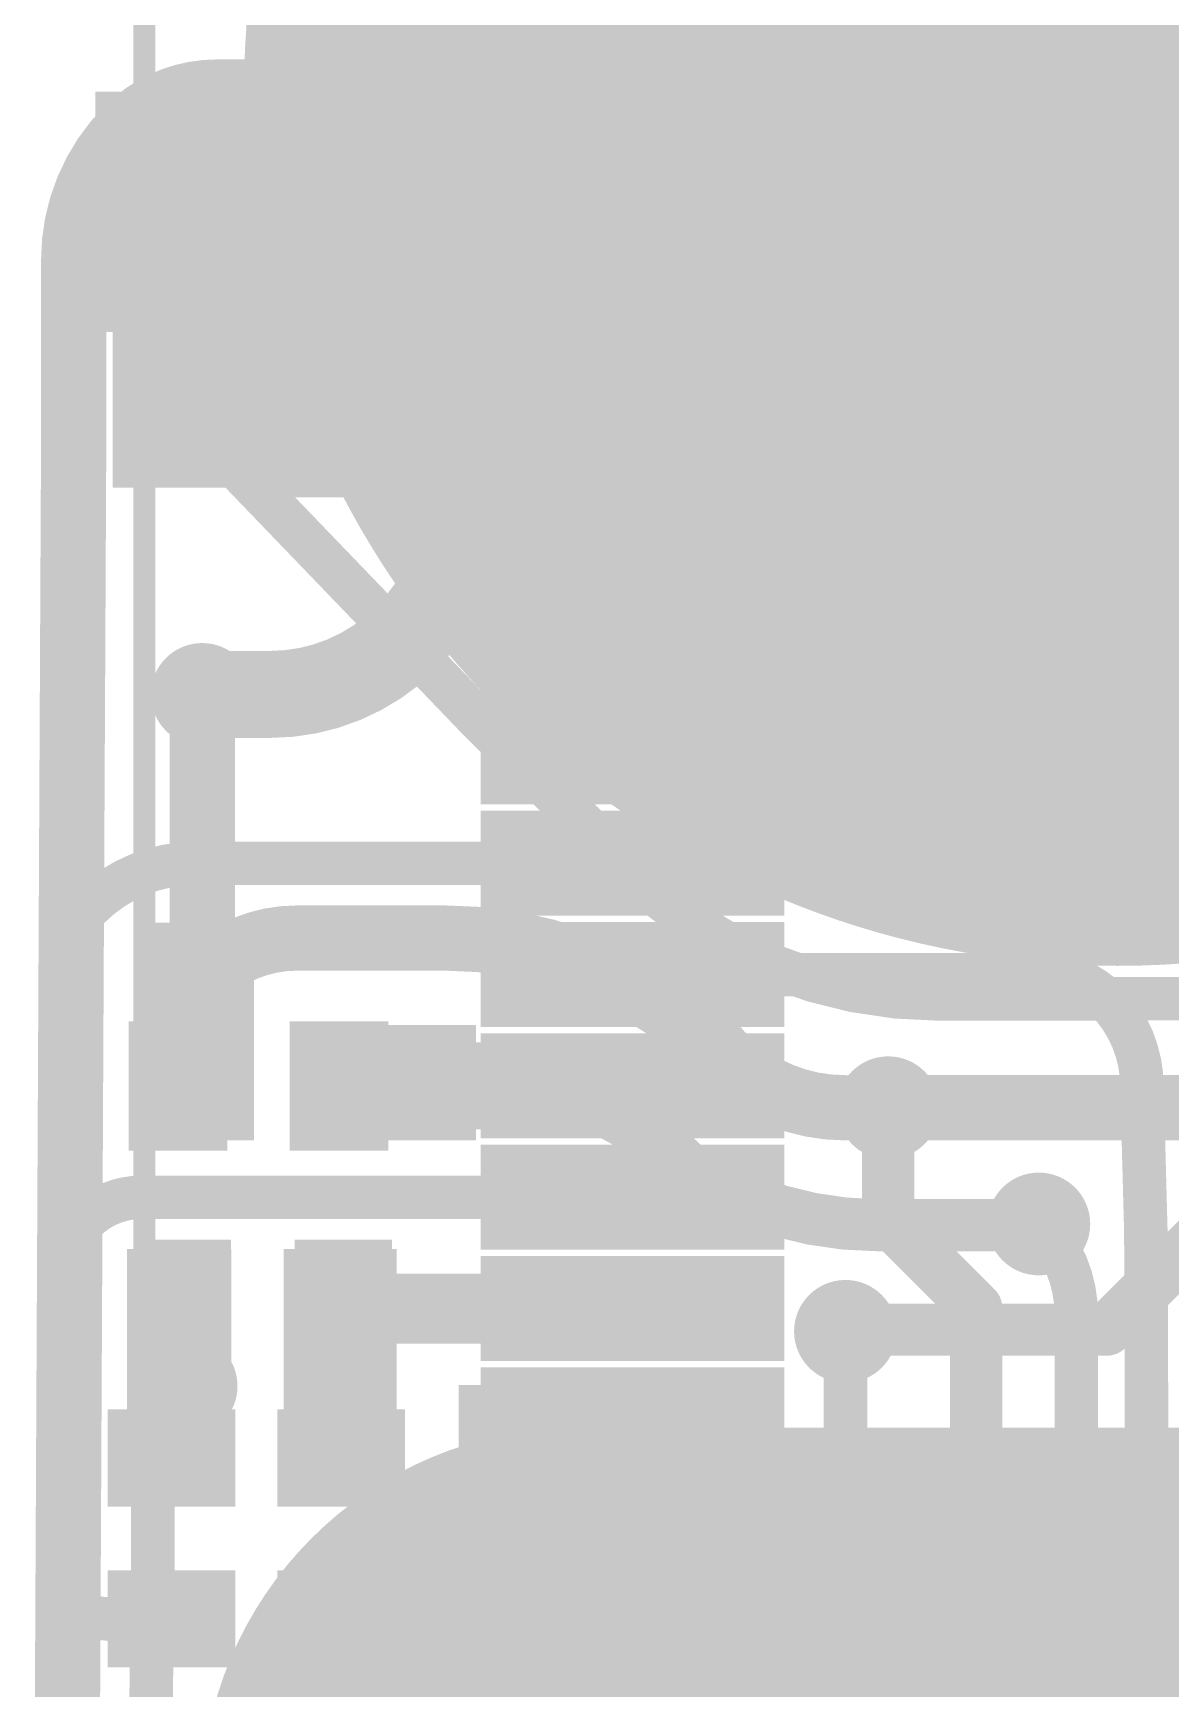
# Model space of a CAD drawing. Header units: millimetres. Extents: x -11 to 1.7, y -2.4 to 29.6.
# Drawn here: x -11.04 to -4.4, y 14.23 to 23.9 of the extents above; entities that cross this region are included whole.
import ezdxf

# ---------------------------------------------------------------- set-up
doc = ezdxf.new("R2010")
doc.units = ezdxf.units.MM
for name, color, linetype in [('BottomLayer', 5, 'Continuous'), ('BottomPaste', 16, 'Continuous'), ('BottomSolder', 6, 'Continuous'), ('TopLayer', 1, 'Continuous'), ('TopOverlay', 2, 'Continuous'), ('TopPaste', 8, 'Continuous'), ('TopSolder', 216, 'Continuous'), ('ViaHoleLayer', 16, 'Continuous')]:
    doc.layers.add(name, color=color, linetype=linetype)

# ---------------------------------------------------------------- blocks, each defined once
blk = doc.blocks.new('_EMG________7')
at = {"layer": 'TopLayer'}
h = blk.add_hatch(color=1, dxfattribs=at)
edge = h.paths.add_edge_path()
edge.add_arc((2.794e-05, 9.98718602), 5.00000016, 0, 360)
h = blk.add_hatch(color=1, dxfattribs=at)
edge = h.paths.add_edge_path()
edge.add_arc((-3.14997338, -0.0128143), 2.09999834, 90, 270)
edge.add_line((-3.14997338, -2.11281264), (3.150029259999999, -2.11281264))
edge.add_arc((3.15002926, -0.0128143), 2.09999834, 270, 450)
edge.add_line((3.15002926, 2.08718404), (-3.14997338, 2.08718404))
at = {"layer": 'TopPaste'}
h = blk.add_hatch(color=8, dxfattribs=at)
edge = h.paths.add_edge_path()
edge.add_arc((2.794e-05, 9.98718602), 5.00000016, 0, 360)
h = blk.add_hatch(color=8, dxfattribs=at)
edge = h.paths.add_edge_path()
edge.add_arc((-3.14997338, -0.0128143), 2.09999834, 90, 270)
edge.add_line((-3.14997338, -2.11281264), (3.150029259999999, -2.11281264))
edge.add_arc((3.15002926, -0.0128143), 2.09999834, 270, 450)
edge.add_line((3.15002926, 2.08718404), (-3.14997338, 2.08718404))
at = {"layer": 'TopSolder'}
h = blk.add_hatch(color=216, dxfattribs=at)
edge = h.paths.add_edge_path()
edge.add_arc((2.794e-05, 9.98718602), 5.10160016, 0, 360)
h = blk.add_hatch(color=216, dxfattribs=at)
edge = h.paths.add_edge_path()
edge.add_arc((-3.14997338, -0.0128143), 2.20159834, 90, 270)
edge.add_line((-3.14997338, -2.21441264), (3.150029259999999, -2.21441264))
edge.add_arc((3.15002926, -0.0128143), 2.20159834, 270, 450)
edge.add_line((3.15002926, 2.18878404), (-3.14997338, 2.18878404))
at = {"layer": 'TopOverlay', "const_width": 0.127}
blk.add_lwpolyline([(-5.68320682, -10.96571086), (-5.68320682, 10.9657134)], dxfattribs=at)
blk = doc.blocks.new('14_TSSOP_B_8')
at = {"layer": 'BottomLayer'}
for points in [[(-3.654999039999999, 2.15500077), (-2.08499964, 2.15500077), (-2.08499964, 1.74500159), (-3.654999039999999, 1.74500159)], [(2.08499964, 2.15500077), (3.654999039999999, 2.15500077), (3.654999039999999, 1.74500159), (2.08499964, 1.74500159)], [(-3.654999039999999, 1.50499953), (-2.08499964, 1.50499953), (-2.08499964, 1.09500035), (-3.654999039999999, 1.09500035)], [(2.08499964, 1.50499953), (3.654999039999999, 1.50499953), (3.654999039999999, 1.09500035), (2.08499964, 1.09500035)], [(-3.654999039999999, 0.85500083), (-2.08499964, 0.85500083), (-2.08499964, 0.44500165), (-3.654999039999999, 0.44500165)], [(2.08499964, 0.85500083), (3.654999039999999, 0.85500083), (3.654999039999999, 0.44500165), (2.08499964, 0.44500165)], [(-3.654999039999999, 0.20499959), (-2.08499964, 0.20499959), (-2.08499964, -0.20499959), (-3.654999039999999, -0.20499959)], [(2.08499964, 0.20499959), (3.654999039999999, 0.20499959), (3.654999039999999, -0.20499959), (2.08499964, -0.20499959)], [(-3.654999039999999, -0.44500165), (-2.08499964, -0.44500165), (-2.08499964, -0.85500083), (-3.654999039999999, -0.85500083)], [(2.08499964, -0.44500165), (3.654999039999999, -0.44500165), (3.654999039999999, -0.85500083), (2.08499964, -0.85500083)], [(-3.654999039999999, -1.09500035), (-2.08499964, -1.09500035), (-2.08499964, -1.50499953), (-3.654999039999999, -1.50499953)], [(2.08499964, -1.09500035), (3.654999039999999, -1.09500035), (3.654999039999999, -1.50499953), (2.08499964, -1.50499953)], [(-3.654999039999999, -1.74500159), (-2.08499964, -1.74500159), (-2.08499964, -2.15500077), (-3.654999039999999, -2.15500077)], [(2.08499964, -1.74500159), (3.654999039999999, -1.74500159), (3.654999039999999, -2.15500077), (2.08499964, -2.15500077)]]:
    blk.add_hatch(color=5, dxfattribs=at).paths.add_polyline_path(points)
at = {"layer": 'BottomPaste'}
for points in [[(-3.654999039999999, 2.15500077), (-2.08499964, 2.15500077), (-2.08499964, 1.74500159), (-3.654999039999999, 1.74500159)], [(2.08499964, 2.15500077), (3.654999039999999, 2.15500077), (3.654999039999999, 1.74500159), (2.08499964, 1.74500159)], [(-3.654999039999999, 1.50499953), (-2.08499964, 1.50499953), (-2.08499964, 1.09500035), (-3.654999039999999, 1.09500035)], [(2.08499964, 1.50499953), (3.654999039999999, 1.50499953), (3.654999039999999, 1.09500035), (2.08499964, 1.09500035)], [(-3.654999039999999, 0.85500083), (-2.08499964, 0.85500083), (-2.08499964, 0.44500165), (-3.654999039999999, 0.44500165)], [(2.08499964, 0.85500083), (3.654999039999999, 0.85500083), (3.654999039999999, 0.44500165), (2.08499964, 0.44500165)], [(-3.654999039999999, 0.20499959), (-2.08499964, 0.20499959), (-2.08499964, -0.20499959), (-3.654999039999999, -0.20499959)], [(2.08499964, 0.20499959), (3.654999039999999, 0.20499959), (3.654999039999999, -0.20499959), (2.08499964, -0.20499959)], [(-3.654999039999999, -0.44500165), (-2.08499964, -0.44500165), (-2.08499964, -0.85500083), (-3.654999039999999, -0.85500083)], [(2.08499964, -0.44500165), (3.654999039999999, -0.44500165), (3.654999039999999, -0.85500083), (2.08499964, -0.85500083)], [(-3.654999039999999, -1.09500035), (-2.08499964, -1.09500035), (-2.08499964, -1.50499953), (-3.654999039999999, -1.50499953)], [(2.08499964, -1.09500035), (3.654999039999999, -1.09500035), (3.654999039999999, -1.50499953), (2.08499964, -1.50499953)], [(-3.654999039999999, -1.74500159), (-2.08499964, -1.74500159), (-2.08499964, -2.15500077), (-3.654999039999999, -2.15500077)], [(2.08499964, -1.74500159), (3.654999039999999, -1.74500159), (3.654999039999999, -2.15500077), (2.08499964, -2.15500077)]]:
    blk.add_hatch(color=16, dxfattribs=at).paths.add_polyline_path(points)
at = {"layer": 'BottomSolder'}
for points in [[(-3.756599039999999, 2.25660077), (-1.98339964, 2.25660077), (-1.98339964, 1.64340159), (-3.756599039999999, 1.64340159)], [(1.98339964, 2.25660077), (3.756599039999999, 2.25660077), (3.756599039999999, 1.64340159), (1.98339964, 1.64340159)], [(-3.756599039999999, 1.60659953), (-1.98339964, 1.60659953), (-1.98339964, 0.9934003499999999), (-3.756599039999999, 0.9934003499999999)], [(1.98339964, 1.60659953), (3.756599039999999, 1.60659953), (3.756599039999999, 0.9934003499999999), (1.98339964, 0.9934003499999999)], [(-3.756599039999999, 0.95660083), (-1.98339964, 0.95660083), (-1.98339964, 0.34340165), (-3.756599039999999, 0.34340165)], [(1.98339964, 0.95660083), (3.756599039999999, 0.95660083), (3.756599039999999, 0.34340165), (1.98339964, 0.34340165)], [(-3.756599039999999, 0.30659959), (-1.98339964, 0.30659959), (-1.98339964, -0.30659959), (-3.756599039999999, -0.30659959)], [(1.98339964, 0.30659959), (3.756599039999999, 0.30659959), (3.756599039999999, -0.30659959), (1.98339964, -0.30659959)], [(-3.756599039999999, -0.34340165), (-1.98339964, -0.34340165), (-1.98339964, -0.95660083), (-3.756599039999999, -0.95660083)], [(1.98339964, -0.34340165), (3.756599039999999, -0.34340165), (3.756599039999999, -0.95660083), (1.98339964, -0.95660083)], [(-3.756599039999999, -0.9934003499999999), (-1.98339964, -0.9934003499999999), (-1.98339964, -1.60659953), (-3.756599039999999, -1.60659953)], [(1.98339964, -0.9934003499999999), (3.756599039999999, -0.9934003499999999), (3.756599039999999, -1.60659953), (1.98339964, -1.60659953)], [(-3.756599039999999, -1.64340159), (-1.98339964, -1.64340159), (-1.98339964, -2.25660077), (-3.756599039999999, -2.25660077)], [(1.98339964, -1.64340159), (3.756599039999999, -1.64340159), (3.756599039999999, -2.25660077), (1.98339964, -2.25660077)]]:
    blk.add_hatch(color=6, dxfattribs=at).paths.add_polyline_path(points)
blk = doc.blocks.new('R___0402_B_11')
at = {"layer": 'BottomLayer'}
for points in [[(-0.2413, 0.3175), (-0.2412999999999999, -0.3175), (-0.6985, -0.3175), (-0.6985, 0.3175)], [(0.6985, 0.3175), (0.6985, -0.3175), (0.2413, -0.3175), (0.2412999999999999, 0.3175)]]:
    blk.add_hatch(color=5, dxfattribs=at).paths.add_polyline_path(points)
at = {"layer": 'BottomPaste'}
for points in [[(-0.2413, 0.3175), (-0.2412999999999999, -0.3175), (-0.6985, -0.3175), (-0.6985, 0.3175)], [(0.6985, 0.3175), (0.6985, -0.3175), (0.2413, -0.3175), (0.2412999999999999, 0.3175)]]:
    blk.add_hatch(color=16, dxfattribs=at).paths.add_polyline_path(points)
at = {"layer": 'BottomSolder'}
for points in [[(-0.18629884, 0.37250116), (-0.1862988399999999, -0.37250116), (-0.75350116, -0.37250116), (-0.75350116, 0.37250116)], [(0.75350116, 0.37250116), (0.75350116, -0.37250116), (0.18629884, -0.37250116), (0.1862988399999999, 0.37250116)]]:
    blk.add_hatch(color=6, dxfattribs=at).paths.add_polyline_path(points)
blk = doc.blocks.new('TC33X_2_104E__B_12')
at = {"layer": 'BottomLayer'}
for points in [[(-0.6000000699999999, 0.6000000699999999), (0.6000000699999999, 0.6000000699999999), (0.6000000699999999, -0.6000000699999999), (-0.6000000699999999, -0.6000000699999999)], [(1.40000101, 0.6000000699999999), (2.60000115, 0.6000000699999999), (2.60000115, -0.6000000699999999), (1.40000101, -0.6000000699999999)], [(0.20000087, -1.80000021), (1.80000021, -1.80000021), (1.80000021, -3.29999975), (0.20000087, -3.29999975)]]:
    blk.add_hatch(color=5, dxfattribs=at).paths.add_polyline_path(points)
at = {"layer": 'BottomPaste'}
for points in [[(-0.6000000699999999, 0.6000000699999999), (0.6000000699999999, 0.6000000699999999), (0.6000000699999999, -0.6000000699999999), (-0.6000000699999999, -0.6000000699999999)], [(1.40000101, 0.6000000699999999), (2.60000115, 0.6000000699999999), (2.60000115, -0.6000000699999999), (1.40000101, -0.6000000699999999)], [(0.20000087, -1.80000021), (1.80000021, -1.80000021), (1.80000021, -3.29999975), (0.20000087, -3.29999975)]]:
    blk.add_hatch(color=16, dxfattribs=at).paths.add_polyline_path(points)
at = {"layer": 'BottomSolder'}
for points in [[(-0.7016000699999999, 0.7016000699999999), (0.7016000699999999, 0.7016000699999999), (0.7016000699999999, -0.7016000699999999), (-0.7016000699999999, -0.7016000699999999)], [(1.29840101, 0.7016000699999999), (2.70160115, 0.7016000699999999), (2.70160115, -0.7016000699999999), (1.29840101, -0.7016000699999999)], [(0.09840086999999999, -1.69840021), (1.90160021, -1.69840021), (1.90160021, -3.401599749999999), (0.09840086999999999, -3.401599749999999)]]:
    blk.add_hatch(color=6, dxfattribs=at).paths.add_polyline_path(points)
blk = doc.blocks.new('R___0402_B_19')
at = {"layer": 'BottomLayer'}
for points in [[(-0.2412999999999999, 0.3174999999999999), (-0.2413000000000001, -0.3175), (-0.6985, -0.3174999999999999), (-0.6985, 0.3175)], [(0.6985, 0.3174999999999999), (0.6985, -0.3175), (0.2412999999999999, -0.3174999999999999), (0.2413000000000001, 0.3175)]]:
    blk.add_hatch(color=5, dxfattribs=at).paths.add_polyline_path(points)
at = {"layer": 'BottomPaste'}
for points in [[(-0.2412999999999999, 0.3174999999999999), (-0.2413000000000001, -0.3175), (-0.6985, -0.3174999999999999), (-0.6985, 0.3175)], [(0.6985, 0.3174999999999999), (0.6985, -0.3175), (0.2412999999999999, -0.3174999999999999), (0.2413000000000001, 0.3175)]]:
    blk.add_hatch(color=16, dxfattribs=at).paths.add_polyline_path(points)
at = {"layer": 'BottomSolder'}
for points in [[(-0.1862988399999999, 0.3725011599999999), (-0.18629884, -0.3725011600000001), (-0.75350116, -0.3725011599999999), (-0.75350116, 0.3725011600000001)], [(0.75350116, 0.3725011599999999), (0.75350116, -0.3725011600000001), (0.1862988399999999, -0.3725011599999999), (0.18629884, 0.3725011600000001)]]:
    blk.add_hatch(color=6, dxfattribs=at).paths.add_polyline_path(points)
blk = doc.blocks.new('R___0402_B_20')
at = {"layer": 'BottomLayer'}
for points in [[(-0.2412999999999999, 0.3174999999999999), (-0.2413000000000001, -0.3175), (-0.6985, -0.3174999999999999), (-0.6985, 0.3175)], [(0.6985, 0.3174999999999999), (0.6985, -0.3175), (0.2412999999999999, -0.3174999999999999), (0.2413000000000001, 0.3175)]]:
    blk.add_hatch(color=5, dxfattribs=at).paths.add_polyline_path(points)
at = {"layer": 'BottomPaste'}
for points in [[(-0.2412999999999999, 0.3174999999999999), (-0.2413000000000001, -0.3175), (-0.6985, -0.3174999999999999), (-0.6985, 0.3175)], [(0.6985, 0.3174999999999999), (0.6985, -0.3175), (0.2412999999999999, -0.3174999999999999), (0.2413000000000001, 0.3175)]]:
    blk.add_hatch(color=16, dxfattribs=at).paths.add_polyline_path(points)
at = {"layer": 'BottomSolder'}
for points in [[(-0.1862988399999999, 0.3725011599999999), (-0.18629884, -0.3725011600000001), (-0.75350116, -0.3725011599999999), (-0.75350116, 0.3725011600000001)], [(0.75350116, 0.3725011599999999), (0.75350116, -0.3725011600000001), (0.1862988399999999, -0.3725011599999999), (0.18629884, 0.3725011600000001)]]:
    blk.add_hatch(color=6, dxfattribs=at).paths.add_polyline_path(points)
blk = doc.blocks.new('R___0402_B_21')
at = {"layer": 'BottomLayer'}
for points in [[(-0.2413, 0.3175), (-0.2412999999999999, -0.3175), (-0.6985, -0.3175), (-0.6985, 0.3175)], [(0.6985, 0.3175), (0.6985, -0.3175), (0.2413, -0.3175), (0.2412999999999999, 0.3175)]]:
    blk.add_hatch(color=5, dxfattribs=at).paths.add_polyline_path(points)
at = {"layer": 'BottomPaste'}
for points in [[(-0.2413, 0.3175), (-0.2412999999999999, -0.3175), (-0.6985, -0.3175), (-0.6985, 0.3175)], [(0.6985, 0.3175), (0.6985, -0.3175), (0.2413, -0.3175), (0.2412999999999999, 0.3175)]]:
    blk.add_hatch(color=16, dxfattribs=at).paths.add_polyline_path(points)
at = {"layer": 'BottomSolder'}
for points in [[(-0.18629884, 0.37250116), (-0.1862988399999999, -0.37250116), (-0.75350116, -0.37250116), (-0.75350116, 0.37250116)], [(0.75350116, 0.37250116), (0.75350116, -0.37250116), (0.18629884, -0.37250116), (0.1862988399999999, 0.37250116)]]:
    blk.add_hatch(color=6, dxfattribs=at).paths.add_polyline_path(points)
blk = doc.blocks.new('R___0402_B_24')
at = {"layer": 'BottomLayer'}
for points in [[(-0.2413, 0.3175), (-0.2412999999999999, -0.3175), (-0.6985, -0.3175), (-0.6985, 0.3175)], [(0.6985, 0.3175), (0.6985, -0.3175), (0.2413, -0.3175), (0.2412999999999999, 0.3175)]]:
    blk.add_hatch(color=5, dxfattribs=at).paths.add_polyline_path(points)
at = {"layer": 'BottomPaste'}
for points in [[(-0.2413, 0.3175), (-0.2412999999999999, -0.3175), (-0.6985, -0.3175), (-0.6985, 0.3175)], [(0.6985, 0.3175), (0.6985, -0.3175), (0.2413, -0.3175), (0.2412999999999999, 0.3175)]]:
    blk.add_hatch(color=16, dxfattribs=at).paths.add_polyline_path(points)
at = {"layer": 'BottomSolder'}
for points in [[(-0.18629884, 0.37250116), (-0.1862988399999999, -0.37250116), (-0.75350116, -0.37250116), (-0.75350116, 0.37250116)], [(0.75350116, 0.37250116), (0.75350116, -0.37250116), (0.18629884, -0.37250116), (0.1862988399999999, 0.37250116)]]:
    blk.add_hatch(color=6, dxfattribs=at).paths.add_polyline_path(points)
blk = doc.blocks.new('SOD_123_B_32')
at = {"layer": 'BottomLayer'}
for points in [[(-2.04999844, -0.45000037), (-2.04999844, 0.45000037), (-1.0999978, 0.45000037), (-1.0999978, -0.45000037)], [(1.10000288, -0.45000037), (1.10000288, 0.45000037), (2.05000352, 0.45000037), (2.05000352, -0.45000037)]]:
    blk.add_hatch(color=5, dxfattribs=at).paths.add_polyline_path(points)
at = {"layer": 'BottomPaste'}
for points in [[(-2.04999844, -0.45000037), (-2.04999844, 0.45000037), (-1.0999978, 0.45000037), (-1.0999978, -0.45000037)], [(1.10000288, -0.45000037), (1.10000288, 0.45000037), (2.05000352, 0.45000037), (2.05000352, -0.45000037)]]:
    blk.add_hatch(color=16, dxfattribs=at).paths.add_polyline_path(points)
at = {"layer": 'BottomSolder'}
for points in [[(-2.15159844, -0.55160037), (-2.15159844, 0.55160037), (-0.9983978, 0.55160037), (-0.9983978, -0.55160037)], [(0.99840288, -0.55160037), (0.99840288, 0.55160037), (2.15160352, 0.55160037), (2.15160352, -0.55160037)]]:
    blk.add_hatch(color=6, dxfattribs=at).paths.add_polyline_path(points)
blk = doc.blocks.new('C___0402_B_34')
at = {"layer": 'BottomLayer'}
for points in [[(-0.2413, 0.3175), (-0.2412999999999999, -0.3175), (-0.6985, -0.3175), (-0.6985, 0.3175)], [(0.6985, 0.3175), (0.6985, -0.3175), (0.2413, -0.3175), (0.2412999999999999, 0.3175)]]:
    blk.add_hatch(color=5, dxfattribs=at).paths.add_polyline_path(points)
at = {"layer": 'BottomPaste'}
for points in [[(-0.2413, 0.3175), (-0.2412999999999999, -0.3175), (-0.6985, -0.3175), (-0.6985, 0.3175)], [(0.6985, 0.3175), (0.6985, -0.3175), (0.2413, -0.3175), (0.2412999999999999, 0.3175)]]:
    blk.add_hatch(color=16, dxfattribs=at).paths.add_polyline_path(points)
at = {"layer": 'BottomSolder'}
for points in [[(-0.18130012, 0.37749988), (-0.18130012, -0.37749988), (-0.7584998799999999, -0.37749988), (-0.7584998799999999, 0.37749988)], [(0.7584998799999999, 0.37749988), (0.7584998799999999, -0.37749988), (0.18130012, -0.37749988), (0.18130012, 0.37749988)]]:
    blk.add_hatch(color=6, dxfattribs=at).paths.add_polyline_path(points)

msp = doc.modelspace()

# ---------------------------------------------------------------- hatches: boundary and pattern name
at = {"layer": 'BottomLayer'}
for points in [[(-10.57880282, 21.2471), (-9.23290254, 21.2471), (-9.23290254, 23.4577636), (-10.57880282, 23.4577636)], [(-5.753232079999999, 21.73520164), (-7.02269868, 21.73520164), (-7.02269868, 19.4996054), (-5.753232079999999, 19.4996054)], [(-10.3505, 17.4371), (-9.7536, 17.4371), (-9.7536, 18.7071), (-10.3505, 18.7071)], [(-9.486899999999999, 17.4371), (-8.45838288, 17.4371), (-8.45838288, 18.1102), (-9.486899999999999, 18.1102)], [(-9.88662488, 16.8021), (-10.49622488, 16.8021), (-10.49622488, 15.3543), (-9.88662488, 15.3543)], [(-8.92142488, 16.8021), (-9.58182488, 16.8021), (-9.58182488, 15.3543), (-8.92142488, 15.3543)], [(-6.758597099999999, 16.24960428), (-6.758597099999999, 16.65960092), (-9.14633934, 16.65960092), (-9.14633934, 16.24960428)], [(-8.5598, 14.3891), (-8.064499999999999, 14.3891), (-8.064499999999999, 16.00959968), (-8.5598, 16.00959968)], [(-8.06449746, 14.37306244), (-8.06449746, 14.86836244), (-9.56309746, 14.86836244), (-9.56309746, 14.37306244)]]:
    msp.add_hatch(color=5, dxfattribs=at).paths.add_polyline_path(points)
h = msp.add_hatch(color=5, dxfattribs=at)
edge = h.paths.add_edge_path()
edge.add_arc((-10.098405, 21.6154), 0.2999994, 0, 360)
h = msp.add_hatch(color=5, dxfattribs=at)
edge = h.paths.add_edge_path()
edge.add_arc((-10.05668296, 20.0406), 0.2999994, 0, 360)
h = msp.add_hatch(color=5, dxfattribs=at)
edge = h.paths.add_edge_path()
edge.add_arc((-10.05668296, 18.3896), 0.2999994, 0, 360)
h = msp.add_hatch(color=5, dxfattribs=at)
edge = h.paths.add_edge_path()
edge.add_arc((-8.66158288, 17.7546), 0.2999994, 0, 360)
h = msp.add_hatch(color=5, dxfattribs=at)
edge = h.paths.add_edge_path()
edge.add_arc((-6.05105216, 17.6276), 0.2999994, 0, 360)
h = msp.add_hatch(color=5, dxfattribs=at)
edge = h.paths.add_edge_path()
edge.add_arc((-5.17161526, 16.94889676), 0.2999994, 0, 360)
h = msp.add_hatch(color=5, dxfattribs=at)
edge = h.paths.add_edge_path()
edge.add_arc((-6.3008256, 16.32208826), 0.2999994, 0, 360)
h = msp.add_hatch(color=5, dxfattribs=at)
edge = h.paths.add_edge_path()
edge.add_arc((-10.15080774, 16.00247498), 0.2999994, 0, 360)
at = {"layer": 'TopLayer'}
h = msp.add_hatch(color=1, dxfattribs=at)
edge = h.paths.add_edge_path()
edge.add_arc((-10.098405, 21.6154), 0.2999994, 0, 360)
h = msp.add_hatch(color=1, dxfattribs=at)
edge = h.paths.add_edge_path()
edge.add_arc((-10.05668296, 20.0406), 0.2999994, 0, 360)
h = msp.add_hatch(color=1, dxfattribs=at)
edge = h.paths.add_edge_path()
edge.add_arc((-10.05668296, 18.3896), 0.2999994, 0, 360)
h = msp.add_hatch(color=1, dxfattribs=at)
edge = h.paths.add_edge_path()
edge.add_arc((-8.66158288, 17.7546), 0.2999994, 0, 360)
h = msp.add_hatch(color=1, dxfattribs=at)
edge = h.paths.add_edge_path()
edge.add_arc((-6.05105216, 17.6276), 0.2999994, 0, 360)
h = msp.add_hatch(color=1, dxfattribs=at)
edge = h.paths.add_edge_path()
edge.add_arc((-5.17161526, 16.94889676), 0.2999994, 0, 360)
h = msp.add_hatch(color=1, dxfattribs=at)
edge = h.paths.add_edge_path()
edge.add_arc((-6.3008256, 16.32208826), 0.2999994, 0, 360)
h = msp.add_hatch(color=1, dxfattribs=at)
edge = h.paths.add_edge_path()
edge.add_arc((-10.15080774, 16.00247498), 0.2999994, 0, 360)
at = {"layer": 'ViaHoleLayer'}
h = msp.add_hatch(color=16, dxfattribs=at)
edge = h.paths.add_edge_path()
edge.add_arc((-10.098405, 21.6154), 0.1499997, 0, 360)
h = msp.add_hatch(color=16, dxfattribs=at)
edge = h.paths.add_edge_path()
edge.add_arc((-10.05668296, 20.0406), 0.1499997, 0, 360)
h = msp.add_hatch(color=16, dxfattribs=at)
edge = h.paths.add_edge_path()
edge.add_arc((-10.05668296, 18.3896), 0.1499997, 0, 360)
h = msp.add_hatch(color=16, dxfattribs=at)
edge = h.paths.add_edge_path()
edge.add_arc((-8.66158288, 17.7546), 0.1499997, 0, 360)
h = msp.add_hatch(color=16, dxfattribs=at)
edge = h.paths.add_edge_path()
edge.add_arc((-6.05105216, 17.6276), 0.1499997, 0, 360)
h = msp.add_hatch(color=16, dxfattribs=at)
edge = h.paths.add_edge_path()
edge.add_arc((-5.17161526, 16.94889676), 0.1499997, 0, 360)
h = msp.add_hatch(color=16, dxfattribs=at)
edge = h.paths.add_edge_path()
edge.add_arc((-6.3008256, 16.32208826), 0.1499997, 0, 360)
h = msp.add_hatch(color=16, dxfattribs=at)
edge = h.paths.add_edge_path()
edge.add_arc((-10.15080774, 16.00247498), 0.1499997, 0, 360)

# ---------------------------------------------------------------- linework, layer by layer
at = {"layer": 'BottomLayer'}
for points, const_width in [([(-8.722748619999999, 25.15170992, -0.198912367379658), (-7.9788004, 23.35565814)], 0.635), ([(-8.5217, 21.19863426, -0.198912367379658), (-8.8646, 20.3708)], 0.508), ([(-8.8646, 20.3708, -0.198912367379658), (-9.66177392, 20.0406)], 0.508), ([(-3.64937548, 19.54977548, -0.198912367379658), (-4.8448341, 19.05459994)], 0.254), ([(-10.7188, 18.796, -0.198912367379658), (-10.09448578, 19.05459994)], 0.254), ([(-10.8712, 18.42807338, -0.198912367379658), (-10.7188, 18.796)], 0.254), ([(-5.12447286, 18.40460124, -0.198912367379658), (-4.7816516, 18.2626)], 0.254), ([(-4.7816516, 18.2626, -0.198912367379658), (-4.56916536, 17.74961398)], 0.254), ([(-10.7442, 16.9672, -0.198912367379658), (-10.41249124, 17.10459876)], 0.254), ([(-10.8712, 16.66059406, -0.198912367379658), (-10.7442, 16.9672)], 0.254), ([(-5.17161526, 16.94889676, -0.198912367379658), (-4.953, 16.4211127)], 0.254), ([(-10.1727, 15.7362017, -0.198912367379658), (-10.2362, 15.5829)], 0.254), ([(-6.3008256, 15.13628164, -0.198912367379658), (-6.4262, 14.8336)], 0.254), ([(-10.8204, 14.732, -0.198912367379658), (-10.8712, 14.85464136)], 0.254), ([(-6.4262, 14.8336, -0.198912367379658), (-6.73280594, 14.7066)], 0.254), ([(-10.60577762, 14.6431, -0.198912367379658), (-10.8204, 14.732)], 0.254), ([(-8.293099999999999, 14.7066, -0.1989119397549601), (-8.4464017, 14.6431)], 0.254)]:
    msp.add_lwpolyline(points, format="xyb", dxfattribs=dict(at, const_width=const_width))
for points, const_width in [([(-8.137550399999999, 23.35565814, 1), (-7.8200504, 23.35565814, 1)], 0.3175), ([(-8.1058004, 23.35565814, 1), (-7.8518004, 23.35565814, 1)], 0.254), ([(-8.137550399999999, 22.85776226, 1), (-7.8200504, 22.85776226, 1)], 0.3175), ([(-8.1058004, 22.85776226, 1), (-7.8518004, 22.85776226, 1)], 0.254), ([(-10.04230148, 22.85776226, 1), (-9.91530148, 22.85776226, 1)], 0.127), ([(-10.04230148, 22.81347736, 1), (-9.91530148, 22.81347736, 1)], 0.127), ([(-8.6487, 21.5646, 1), (-8.3947, 21.5646, 1)], 0.254), ([(-8.6487, 21.19863426, 1), (-8.3947, 21.19863426, 1)], 0.254), ([(-8.6487, 21.19863426, 1), (-8.3947, 21.19863426, 1)], 0.254), ([(-8.991599999999998, 20.3708, 1), (-8.737599999999999, 20.3708, 1)], 0.254), ([(-8.991599999999998, 20.3708, 1), (-8.737599999999999, 20.3708, 1)], 0.254), ([(-10.0076, 20.0406, 1), (-9.7536, 20.0406, 1)], 0.254), ([(-9.78877392, 20.0406, 1), (-9.53477392, 20.0406, 1)], 0.254), ([(-9.78877392, 20.0406, 1), (-9.53477392, 20.0406, 1)], 0.254), ([(-10.15798578, 19.05459994, 1), (-10.03098578, 19.05459994, 1)], 0.127), ([(-10.15798578, 19.05459994, 1), (-10.03098578, 19.05459994, 1)], 0.127), ([(-7.60709934, 19.05459994, 1), (-7.480099339999999, 19.05459994, 1)], 0.127), ([(-7.60709934, 19.05459994, 1), (-7.480099339999999, 19.05459994, 1)], 0.127), ([(-4.9083341, 19.05459994, 1), (-4.7813341, 19.05459994, 1)], 0.127), ([(-4.9083341, 19.05459994, 1), (-4.7813341, 19.05459994, 1)], 0.127), ([(-10.7823, 18.796, 1), (-10.6553, 18.796, 1)], 0.127), ([(-10.7823, 18.796, 1), (-10.6553, 18.796, 1)], 0.127), ([(-10.9347, 18.42807338, 1), (-10.8077, 18.42807338, 1)], 0.127), ([(-10.9347, 18.42807338, 1), (-10.8077, 18.42807338, 1)], 0.127), ([(-7.60709934, 18.40460124, 1), (-7.480099339999999, 18.40460124, 1)], 0.127), ([(-5.18797286, 18.40460124, 1), (-5.06097286, 18.40460124, 1)], 0.127), ([(-5.18797286, 18.40460124, 1), (-5.06097286, 18.40460124, 1)], 0.127), ([(-4.8451516, 18.2626, 1), (-4.7181516, 18.2626, 1)], 0.127), ([(-4.8451516, 18.2626, 1), (-4.7181516, 18.2626, 1)], 0.127), ([(-9.237258639999999, 17.7546, 1), (-8.983258639999999, 17.7546, 1)], 0.254), ([(-8.78858288, 17.7546, 1), (-8.53458288, 17.7546, 1)], 0.254), ([(-8.78858288, 17.7546, 1), (-8.53458288, 17.7546, 1)], 0.254), ([(-7.670599339999999, 17.7546, 1), (-7.416599339999999, 17.7546, 1)], 0.254), ([(-4.63266536, 17.74961398, 1), (-4.50566536, 17.74961398, 1)], 0.127), ([(-4.63266536, 17.74961398, 1), (-4.50566536, 17.74961398, 1)], 0.127), ([(-6.12725216, 17.6276, 1), (-5.97485216, 17.6276, 1)], 0.1524), ([(-6.12724454, 17.62759238, 1), (-5.974844539999999, 17.62759238, 1)], 0.1524), ([(-6.12724454, 17.62759238, 1), (-5.974844539999999, 17.62759238, 1)], 0.1524), ([(-10.47599124, 17.10459876, 1), (-10.34899124, 17.10459876, 1)], 0.127), ([(-10.47599124, 17.10459876, 1), (-10.34899124, 17.10459876, 1)], 0.127), ([(-7.60709934, 17.10459876, 1), (-7.480099339999999, 17.10459876, 1)], 0.127), ([(-6.12724454, 16.97301152, 1), (-5.974844539999999, 16.97301152, 1)], 0.1524), ([(-6.12724454, 16.97301152, 1), (-5.974844539999999, 16.97301152, 1)], 0.1524), ([(-10.8077, 16.9672, 1), (-10.6807, 16.9672, 1)], 0.127), ([(-10.8077, 16.9672, 1), (-10.6807, 16.9672, 1)], 0.127), ([(-5.23511526, 16.94889676, 1), (-5.10811526, 16.94889676, 1)], 0.127), ([(-4.610099999999999, 16.89861746, 1), (-4.483099999999999, 16.89861746, 1)], 0.127), ([(-4.610099999999999, 16.89861746, 1), (-4.483099999999999, 16.89861746, 1)], 0.127), ([(-10.9347, 16.66059406, 1), (-10.8077, 16.66059406, 1)], 0.127), ([(-10.9347, 16.66059406, 1), (-10.8077, 16.66059406, 1)], 0.127), ([(-10.9347, 16.66059406, 1), (-10.8077, 16.66059406, 1)], 0.127), ([(-10.2362, 16.4846, 1), (-10.1092, 16.4846, 1)], 0.127), ([(-9.309099999999999, 16.45393966, 1), (-9.182099999999998, 16.45393966, 1)], 0.127), ([(-9.309099999999999, 16.45393966, 1), (-9.182099999999998, 16.45393966, 1)], 0.127), ([(-9.3084396, 16.45460006, 1), (-9.1814396, 16.45460006, 1)], 0.127), ([(-9.3084396, 16.45460006, 1), (-9.1814396, 16.45460006, 1)], 0.127), ([(-7.60709934, 16.45460006, 1), (-7.480099339999999, 16.45460006, 1)], 0.127), ([(-5.6134, 16.45916698, 1), (-5.460999999999999, 16.45916698, 1)], 0.1524), ([(-5.6134, 16.45916698, 1), (-5.460999999999999, 16.45916698, 1)], 0.1524), ([(-5.0165, 16.4211127, 1), (-4.8895, 16.4211127, 1)], 0.127), ([(-5.0165, 16.4211127, 1), (-4.8895, 16.4211127, 1)], 0.127), ([(-6.3643256, 16.32208826, 1), (-6.2373256, 16.32208826, 1)], 0.127), ([(-10.2362, 16.00247498, 1), (-10.1092, 16.00247498, 1)], 0.127), ([(-10.2362, 16.00247498, 1), (-10.1092, 16.00247498, 1)], 0.127), ([(-10.2362, 16.00247498, 1), (-10.1092, 16.00247498, 1)], 0.127), ([(-10.21430774, 16.00247498, 1), (-10.08730774, 16.00247498, 1)], 0.127), ([(-10.2362, 15.7362017, 1), (-10.1092, 15.7362017, 1)], 0.127), ([(-10.2362, 15.7362017, 1), (-10.1092, 15.7362017, 1)], 0.127), ([(-10.2997, 15.5829, 1), (-10.1727, 15.5829, 1)], 0.127), ([(-9.309099999999999, 15.5829, 1), (-9.182099999999998, 15.5829, 1)], 0.127), ([(-6.3643256, 15.13628164, 1), (-6.2373256, 15.13628164, 1)], 0.127), ([(-6.3643256, 15.13628164, 1), (-6.2373256, 15.13628164, 1)], 0.127), ([(-10.9347, 14.85464136, 1), (-10.8077, 14.85464136, 1)], 0.127), ([(-10.9347, 14.85464136, 1), (-10.8077, 14.85464136, 1)], 0.127), ([(-6.4897, 14.8336, 1), (-6.362699999999999, 14.8336, 1)], 0.127), ([(-6.4897, 14.8336, 1), (-6.362699999999999, 14.8336, 1)], 0.127), ([(-10.8839, 14.732, 1), (-10.7569, 14.732, 1)], 0.127), ([(-10.8839, 14.732, 1), (-10.7569, 14.732, 1)], 0.127), ([(-8.3566, 14.7066, 1), (-8.2296, 14.7066, 1)], 0.127), ([(-7.416799999999999, 14.7066, 1), (-7.289799999999999, 14.7066, 1)], 0.127), ([(-6.79630594, 14.7066, 1), (-6.66930594, 14.7066, 1)], 0.127), ([(-6.79630594, 14.7066, 1), (-6.66930594, 14.7066, 1)], 0.127), ([(-10.66927762, 14.6431, 1), (-10.54227762, 14.6431, 1)], 0.127), ([(-10.66927762, 14.6431, 1), (-10.54227762, 14.6431, 1)], 0.127), ([(-10.2997, 14.6431, 1), (-10.1727, 14.6431, 1)], 0.127), ([(-8.509901699999999, 14.6431, 1), (-8.3829017, 14.6431, 1)], 0.127)]:
    msp.add_lwpolyline(points, format="xyb", close=True, dxfattribs=dict(at, const_width=const_width))
for points, const_width in [([(-7.9788004, 22.85776226), (-7.9788004, 23.35565814)], 0.508), ([(-7.9788004, 22.85776226), (-2.85918656, 22.85776226)], 0.635), ([(-9.97880148, 22.81347736), (-9.97880148, 22.85776226)], 0.254), ([(-8.5217, 21.19863426), (-8.5217, 21.5646)], 0.508), ([(-9.8806, 20.0406), (-9.66177392, 20.0406)], 0.508), ([(-10.09448578, 19.05459994), (-7.543599339999999, 19.05459994)], 0.254), ([(-7.543599339999999, 19.05459994), (-4.8448341, 19.05459994)], 0.254), ([(-10.8712, 16.66059406), (-10.8712, 18.42807338)], 0.254), ([(-7.543599339999999, 18.40460124), (-5.12447286, 18.40460124)], 0.254), ([(-9.11025864, 17.7546), (-8.66158288, 17.7546)], 0.508), ([(-8.66158288, 17.7546), (-7.543599339999999, 17.7546)], 0.508), ([(-4.56916536, 17.74961398), (-4.5466, 16.89861746)], 0.254), ([(-6.05105216, 17.6276), (-6.051044539999999, 17.62759238)], 0.3048), ([(-6.051044539999999, 16.97301152), (-6.051044539999999, 17.62759238)], 0.3048), ([(-10.41249124, 17.10459876), (-7.543599339999999, 17.10459876)], 0.254), ([(-6.051044539999999, 16.97301152), (-5.537199999999999, 16.45916698)], 0.3048), ([(-4.5466, 16.89861746), (-4.53381872, 13.38970906)], 0.254), ([(-10.8712, 14.85464136), (-10.8712, 16.66059406)], 0.254), ([(-10.1727, 16.00247498), (-10.1727, 16.4846)], 0.254), ([(-9.2456, 16.45393966), (-9.2449396, 16.45460006)], 0.254), ([(-9.2456, 15.5829), (-9.2456, 16.45393966)], 0.254), ([(-9.2449396, 16.45460006), (-7.543599339999999, 16.45460006)], 0.254), ([(-5.537199999999999, 13.31591444), (-5.537199999999999, 16.45916698)], 0.3048), ([(-4.953, 12.04082936), (-4.953, 16.4211127)], 0.254), ([(-6.3008256, 15.13628164), (-6.3008256, 16.32208826)], 0.254), ([(-10.1727, 15.7362017), (-10.1727, 16.00247498)], 0.254), ([(-10.1727, 16.00247498), (-10.15080774, 16.00247498)], 0.254), ([(-7.353299999999999, 14.7066), (-6.73280594, 14.7066)], 0.254), ([(-10.60577762, 14.6431), (-10.2362, 14.6431)], 0.254)]:
    msp.add_lwpolyline(points, dxfattribs=dict(at, const_width=const_width))
at = {"layer": 'TopLayer'}
for points, const_width in [([(-10.4902, 23.3426, -0.198912367379658), (-9.97128308, 23.55754242)], 0.3809999999999999), ([(-10.80737488, 22.57687128, -0.1989123673796564), (-10.4902, 23.3426)], 0.3809999999999999), ([(-8.52253058, 19.97792804, -0.001402105893035386), (-8.52154506, 19.9768968)], 0.254), ([(-8.29573652, 19.75087236, -0.01518325004548763), (-8.52016076, 19.97542614)], 0.254), ([(-8.29487546, 19.7500621, -5.649383668796992e-05), (-8.29573652, 19.75086982)], 0.254), ([(-8.29326002, 19.74854064, -0.0001060800716389272), (-8.29487546, 19.7500621)], 0.254), ([(-8.29283838, 19.74814694, -0.006124503231519548), (-8.28837306, 19.74381624)], 0.254), ([(-5.75505072, 18.2626, -0.1989121836087863), (-7.551099959999999, 19.00654822)], 0.254), ([(-10.05668296, 18.3896, -0.1989122900910071), (-9.504794299999999, 18.6182)], 0.3809999999999999), ([(-8.633957839999999, 18.6182, -0.1989124029939887), (-7.043961019999999, 17.95959832)], 0.3809999999999999), ([(-6.30643392, 17.6276, -0.198912367379658), (-6.99870584, 17.91434822)], 0.3809999999999999), ([(-8.389907019999999, 17.7546, -0.1387836364342991), (-7.51857526, 17.50799648)], 0.3048), ([(-7.51857526, 17.50799648, -0.05851342218729951), (-7.21422992, 17.2676185)], 0.3048), ([(-6.108750799999999, 16.9418, -0.1442960474590809), (-7.21422484, 17.26761596)], 0.3048), ([(-10.33522698, 15.64793924, -0.1540722951018941), (-10.15080774, 16.00247498)], 0.254), ([(-10.3452422, 15.53306774, -0.04350672663142873), (-10.33522698, 15.64793924)], 0.254)]:
    msp.add_lwpolyline(points, format="xyb", dxfattribs=dict(at, const_width=const_width))
for points, const_width in [([(-9.97128308, 23.55754242), (-6.99425576, 23.55754242)], 0.3809999999999999), ([(-10.80737488, 21.48723922), (-10.80737488, 22.57687128)], 0.3809999999999999), ([(-10.85368924, 12.07015874), (-10.80737488, 21.48723922)], 0.3809999999999999), ([(-10.098405, 21.6154), (-8.52253312, 19.9779255)], 0.254), ([(-10.05668296, 18.3896), (-10.05668296, 20.0406)], 0.3809999999999999), ([(-8.5215476, 19.97689426), (-8.52016076, 19.97542614)], 0.254), ([(-8.28837306, 19.7438137), (-7.551102499999999, 19.00654568)], 0.254), ([(-9.504794299999999, 18.6182), (-8.633957839999999, 18.6182)], 0.3809999999999999), ([(-5.75505072, 18.2626), (-3.303064259999999, 18.26523906)], 0.254), ([(-7.04395848, 17.95960086), (-6.99870584, 17.91434822)], 0.3048), ([(-8.66158288, 17.7546), (-8.389907019999999, 17.7546)], 0.3048), ([(-6.05105216, 17.6276), (-3.9624, 17.6276)], 0.3809999999999999), ([(-6.30643392, 17.6276), (-6.05105216, 17.6276)], 0.3048), ([(-6.108750799999999, 16.9418), (-5.17871202, 16.9418)], 0.3048), ([(-5.17871202, 16.9418), (-5.17161526, 16.94889676)], 0.3048), ([(-4.7752, 16.3322), (-4.2418, 16.8656)], 0.3048), ([(-6.3008256, 16.32208826), (-6.290713859999999, 16.3322)], 0.3048), ([(-6.290713859999999, 16.3322), (-4.7752, 16.3322)], 0.3048), ([(-10.3452422, 14.91008194), (-10.3452422, 15.53306774)], 0.254), ([(-10.37502624, 12.7153035), (-10.3452422, 14.91008194)], 0.254)]:
    msp.add_lwpolyline(points, dxfattribs=dict(at, const_width=const_width))
for points, const_width in [([(-10.06653308, 23.55754242, 1), (-9.87603308, 23.55754242, 1)], 0.1905), ([(-10.06653308, 23.55754242, 1), (-9.87603308, 23.55754242, 1)], 0.1905), ([(-7.089505759999999, 23.55754242, 1), (-6.899005759999999, 23.55754242, 1)], 0.1905), ([(-10.58545, 23.3426, 1), (-10.39495, 23.3426, 1)], 0.1905), ([(-10.58545, 23.3426, 1), (-10.39495, 23.3426, 1)], 0.1905), ([(-10.90262488, 22.57687128, 1), (-10.71212488, 22.57687128, 1)], 0.1905), ([(-10.90262488, 22.57687128, 1), (-10.71212488, 22.57687128, 1)], 0.1905), ([(-10.90262488, 21.48723922, 1), (-10.71212488, 21.48723922, 1)], 0.1905), ([(-10.90262488, 21.48723922, 1), (-10.71212488, 21.48723922, 1)], 0.1905), ([(-10.161905, 21.6154, 1), (-10.034905, 21.6154, 1)], 0.127), ([(-10.15193296, 20.0406, 1), (-9.96143296, 20.0406, 1)], 0.1905), ([(-8.58603312, 19.9779255, 1), (-8.45903312, 19.9779255, 1)], 0.127), ([(-8.58603058, 19.97792804, 1), (-8.45903058, 19.97792804, 1)], 0.127), ([(-8.5850476, 19.97689426, 1), (-8.4580476, 19.97689426, 1)], 0.127), ([(-8.58504506, 19.9768968, 1), (-8.45804506, 19.9768968, 1)], 0.127), ([(-8.583660759999999, 19.97542614, 1), (-8.45666076, 19.97542614, 1)], 0.127), ([(-8.583660759999999, 19.97542614, 1), (-8.45666076, 19.97542614, 1)], 0.127), ([(-8.35923652, 19.75087236, 1), (-8.232236519999999, 19.75087236, 1)], 0.127), ([(-8.35923652, 19.75086982, 1), (-8.232236519999999, 19.75086982, 1)], 0.127), ([(-8.35837546, 19.7500621, 1), (-8.23137546, 19.7500621, 1)], 0.127), ([(-8.35837546, 19.7500621, 1), (-8.23137546, 19.7500621, 1)], 0.127), ([(-8.35676002, 19.74854064, 1), (-8.22976002, 19.74854064, 1)], 0.127), ([(-8.356338379999999, 19.74814694, 1), (-8.22933838, 19.74814694, 1)], 0.127), ([(-8.351873059999999, 19.74381624, 1), (-8.224873059999998, 19.74381624, 1)], 0.127), ([(-8.351873059999999, 19.7438137, 1), (-8.224873059999998, 19.7438137, 1)], 0.127), ([(-7.614602499999999, 19.00654568, 1), (-7.487602499999999, 19.00654568, 1)], 0.127), ([(-7.614599959999999, 19.00654822, 1), (-7.487599959999999, 19.00654822, 1)], 0.127), ([(-9.6000443, 18.6182, 1), (-9.4095443, 18.6182, 1)], 0.1905), ([(-9.6000443, 18.6182, 1), (-9.4095443, 18.6182, 1)], 0.1905), ([(-8.72920784, 18.6182, 1), (-8.53870784, 18.6182, 1)], 0.1905), ([(-8.72920784, 18.6182, 1), (-8.53870784, 18.6182, 1)], 0.1905), ([(-10.15193296, 18.3896, 1), (-9.96143296, 18.3896, 1)], 0.1905), ([(-10.15193296, 18.3896, 1), (-9.96143296, 18.3896, 1)], 0.1905), ([(-5.818550719999999, 18.2626, 1), (-5.69155072, 18.2626, 1)], 0.127), ([(-5.818550719999999, 18.2626, 1), (-5.69155072, 18.2626, 1)], 0.127), ([(-7.13921102, 17.95959832, 1), (-6.94871102, 17.95959832, 1)], 0.1905), ([(-7.12015848, 17.95960086, 1), (-6.96775848, 17.95960086, 1)], 0.1524), ([(-7.09395584, 17.91434822, 1), (-6.90345584, 17.91434822, 1)], 0.1905), ([(-7.07490584, 17.91434822, 1), (-6.922505839999999, 17.91434822, 1)], 0.1524), ([(-8.73778288, 17.7546, 1), (-8.58538288, 17.7546, 1)], 0.1524), ([(-8.466107019999999, 17.7546, 1), (-8.31370702, 17.7546, 1)], 0.1524), ([(-8.466107019999999, 17.7546, 1), (-8.31370702, 17.7546, 1)], 0.1524), ([(-6.40168392, 17.6276, 1), (-6.21118392, 17.6276, 1)], 0.1905), ([(-6.14630216, 17.6276, 1), (-5.95580216, 17.6276, 1)], 0.1905), ([(-6.382633919999999, 17.6276, 1), (-6.23023392, 17.6276, 1)], 0.1524), ([(-6.12725216, 17.6276, 1), (-5.97485216, 17.6276, 1)], 0.1524), ([(-7.59477526, 17.50799648, 1), (-7.44237526, 17.50799648, 1)], 0.1524), ([(-7.59477526, 17.50799648, 1), (-7.44237526, 17.50799648, 1)], 0.1524), ([(-7.29042992, 17.2676185, 1), (-7.13802992, 17.2676185, 1)], 0.1524), ([(-7.29042484, 17.26761596, 1), (-7.13802484, 17.26761596, 1)], 0.1524), ([(-6.184950799999999, 16.9418, 1), (-6.032550799999999, 16.9418, 1)], 0.1524), ([(-6.184950799999999, 16.9418, 1), (-6.032550799999999, 16.9418, 1)], 0.1524), ([(-5.25491202, 16.9418, 1), (-5.10251202, 16.9418, 1)], 0.1524), ([(-5.25491202, 16.9418, 1), (-5.10251202, 16.9418, 1)], 0.1524), ([(-5.24781526, 16.94889676, 1), (-5.09541526, 16.94889676, 1)], 0.1524), ([(-6.3770256, 16.32208826, 1), (-6.2246256, 16.32208826, 1)], 0.1524), ([(-6.366913859999999, 16.3322, 1), (-6.214513859999999, 16.3322, 1)], 0.1524), ([(-6.366913859999999, 16.3322, 1), (-6.214513859999999, 16.3322, 1)], 0.1524), ([(-4.8514, 16.3322, 1), (-4.699, 16.3322, 1)], 0.1524), ([(-4.8514, 16.3322, 1), (-4.699, 16.3322, 1)], 0.1524), ([(-10.21430774, 16.00247498, 1), (-10.08730774, 16.00247498, 1)], 0.127), ([(-10.39872698, 15.64793924, 1), (-10.27172698, 15.64793924, 1)], 0.127), ([(-10.39872698, 15.64793924, 1), (-10.27172698, 15.64793924, 1)], 0.127), ([(-10.4087422, 15.53306774, 1), (-10.2817422, 15.53306774, 1)], 0.127), ([(-10.4087422, 15.53306774, 1), (-10.2817422, 15.53306774, 1)], 0.127), ([(-10.4087422, 14.91008194, 1), (-10.2817422, 14.91008194, 1)], 0.127), ([(-10.4087422, 14.91008194, 1), (-10.2817422, 14.91008194, 1)], 0.127)]:
    msp.add_lwpolyline(points, format="xyb", close=True, dxfattribs=dict(at, const_width=const_width))

# ---------------------------------------------------------------- block references
for name, p in [('_EMG________7', (-4.711420599999999, 13.5703564)), ('SOD_123_B_32', (-4.8768, 21.2852)), ('14_TSSOP_B_8', (-4.6736, 17.7546)), ('R___0402_B_20', (-9.7028, 16.4846)), ('R___0402_B_19', (-7.823199999999999, 14.7066))]:
    msp.add_blockref(name, p)
for name, p, rotation in [('TC33X_2_104E__B_12', (-7.9788004, 22.85776226), 180), ('R___0402_B_11', (-8.991599999999998, 21.5646), 180), ('C___0402_B_34', (-9.7282, 17.7546), 180), ('R___0402_B_21', (-10.2362, 15.113), 90), ('R___0402_B_24', (-9.2456, 15.113), 270)]:
    msp.add_blockref(name, p, dxfattribs=dict(rotation=rotation))

doc.saveas('drawing.dxf')
